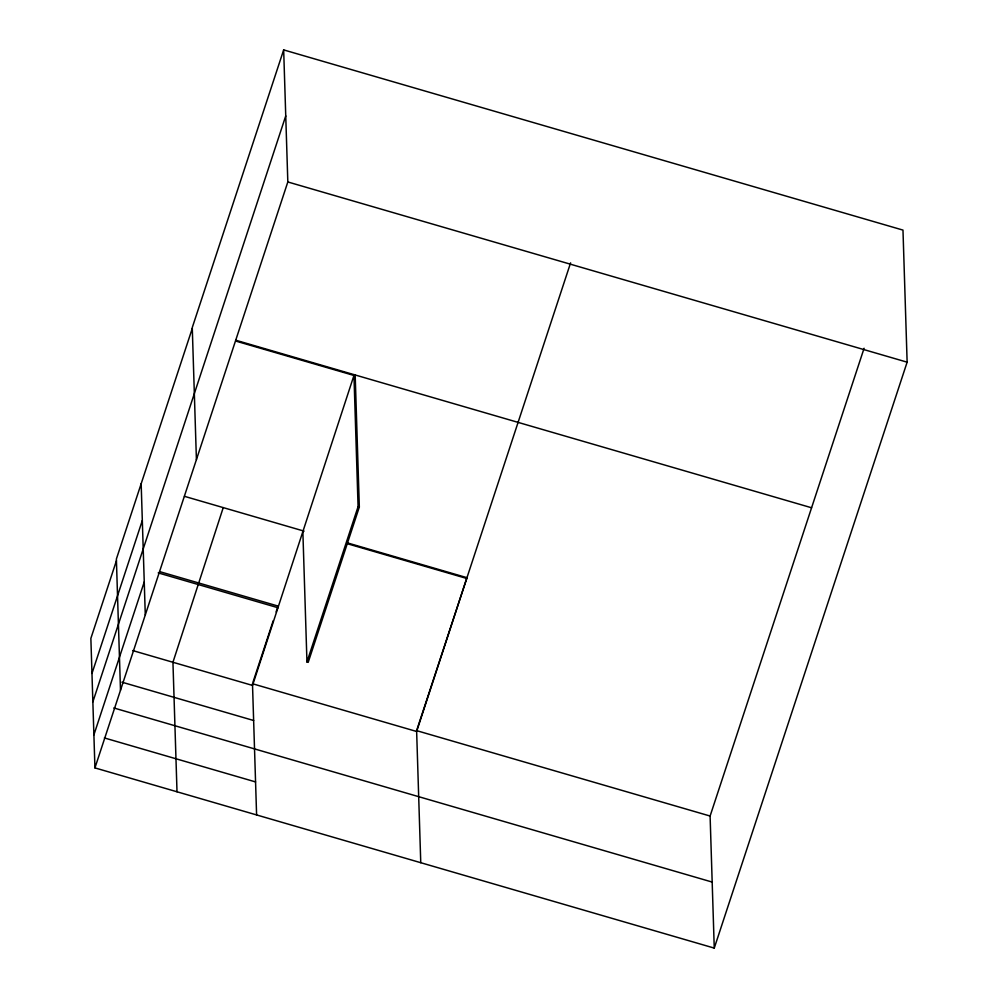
<?xml version="1.0" encoding="UTF-8"?>
<svg xmlns="http://www.w3.org/2000/svg" width="998" height="998" viewBox="0 0 998 998"><rect width="100%" height="100%" fill="white"/><g stroke="black" fill="none" stroke-linecap="round" stroke-linejoin="round"><path stroke-width="1.5" d="M116.429 560.739L90.868 638.383L94.935 767.899L714.256 948.1L907.132 362.174L902.978 230.101L283.669 49.9L192.265 327.569L196.419 459.641M192.29 328.417L116.379 559.03L120.496 690.242M91.966 673.463L142.315 520.507M92.864 701.868L285.74 115.93M93.899 734.877L144.248 581.921M94.935 767.899L287.823 181.96L283.669 49.9M223.24 507.608L172.941 662.273L177.008 791.776M252.968 682.258L273.215 620.719M276.109 611.936L277.556 607.533M132.647 650.546L252.531 685.426L353.953 375.46L235.703 341.054M355.176 374.974L359.33 507.034L308.195 662.348L306.96 661.986L358.082 506.672L353.928 374.612M420.757 862.709L416.615 730.636L570.594 262.861M347.391 542.887L466.964 577.68L416.64 731.484L252.482 683.73L256.598 814.942M714.256 948.1L710.102 816.04L864.093 348.265M287.823 181.96L907.132 362.174M235.678 340.206L811.574 507.77M358.082 506.672L359.33 507.034M184.443 496.318L304.078 531.136M347.416 543.748L466.989 578.541M159.655 571.617L278.043 606.073M158.208 572.889L278.093 607.77M416.615 730.636L710.102 816.04M121.906 682.17L253.642 720.506M113.809 707.956L712.173 882.07M104.378 737.934L255.563 781.921M302.831 530.774L306.96 661.986M141.167 483.731L145.284 614.943"/></g></svg>
